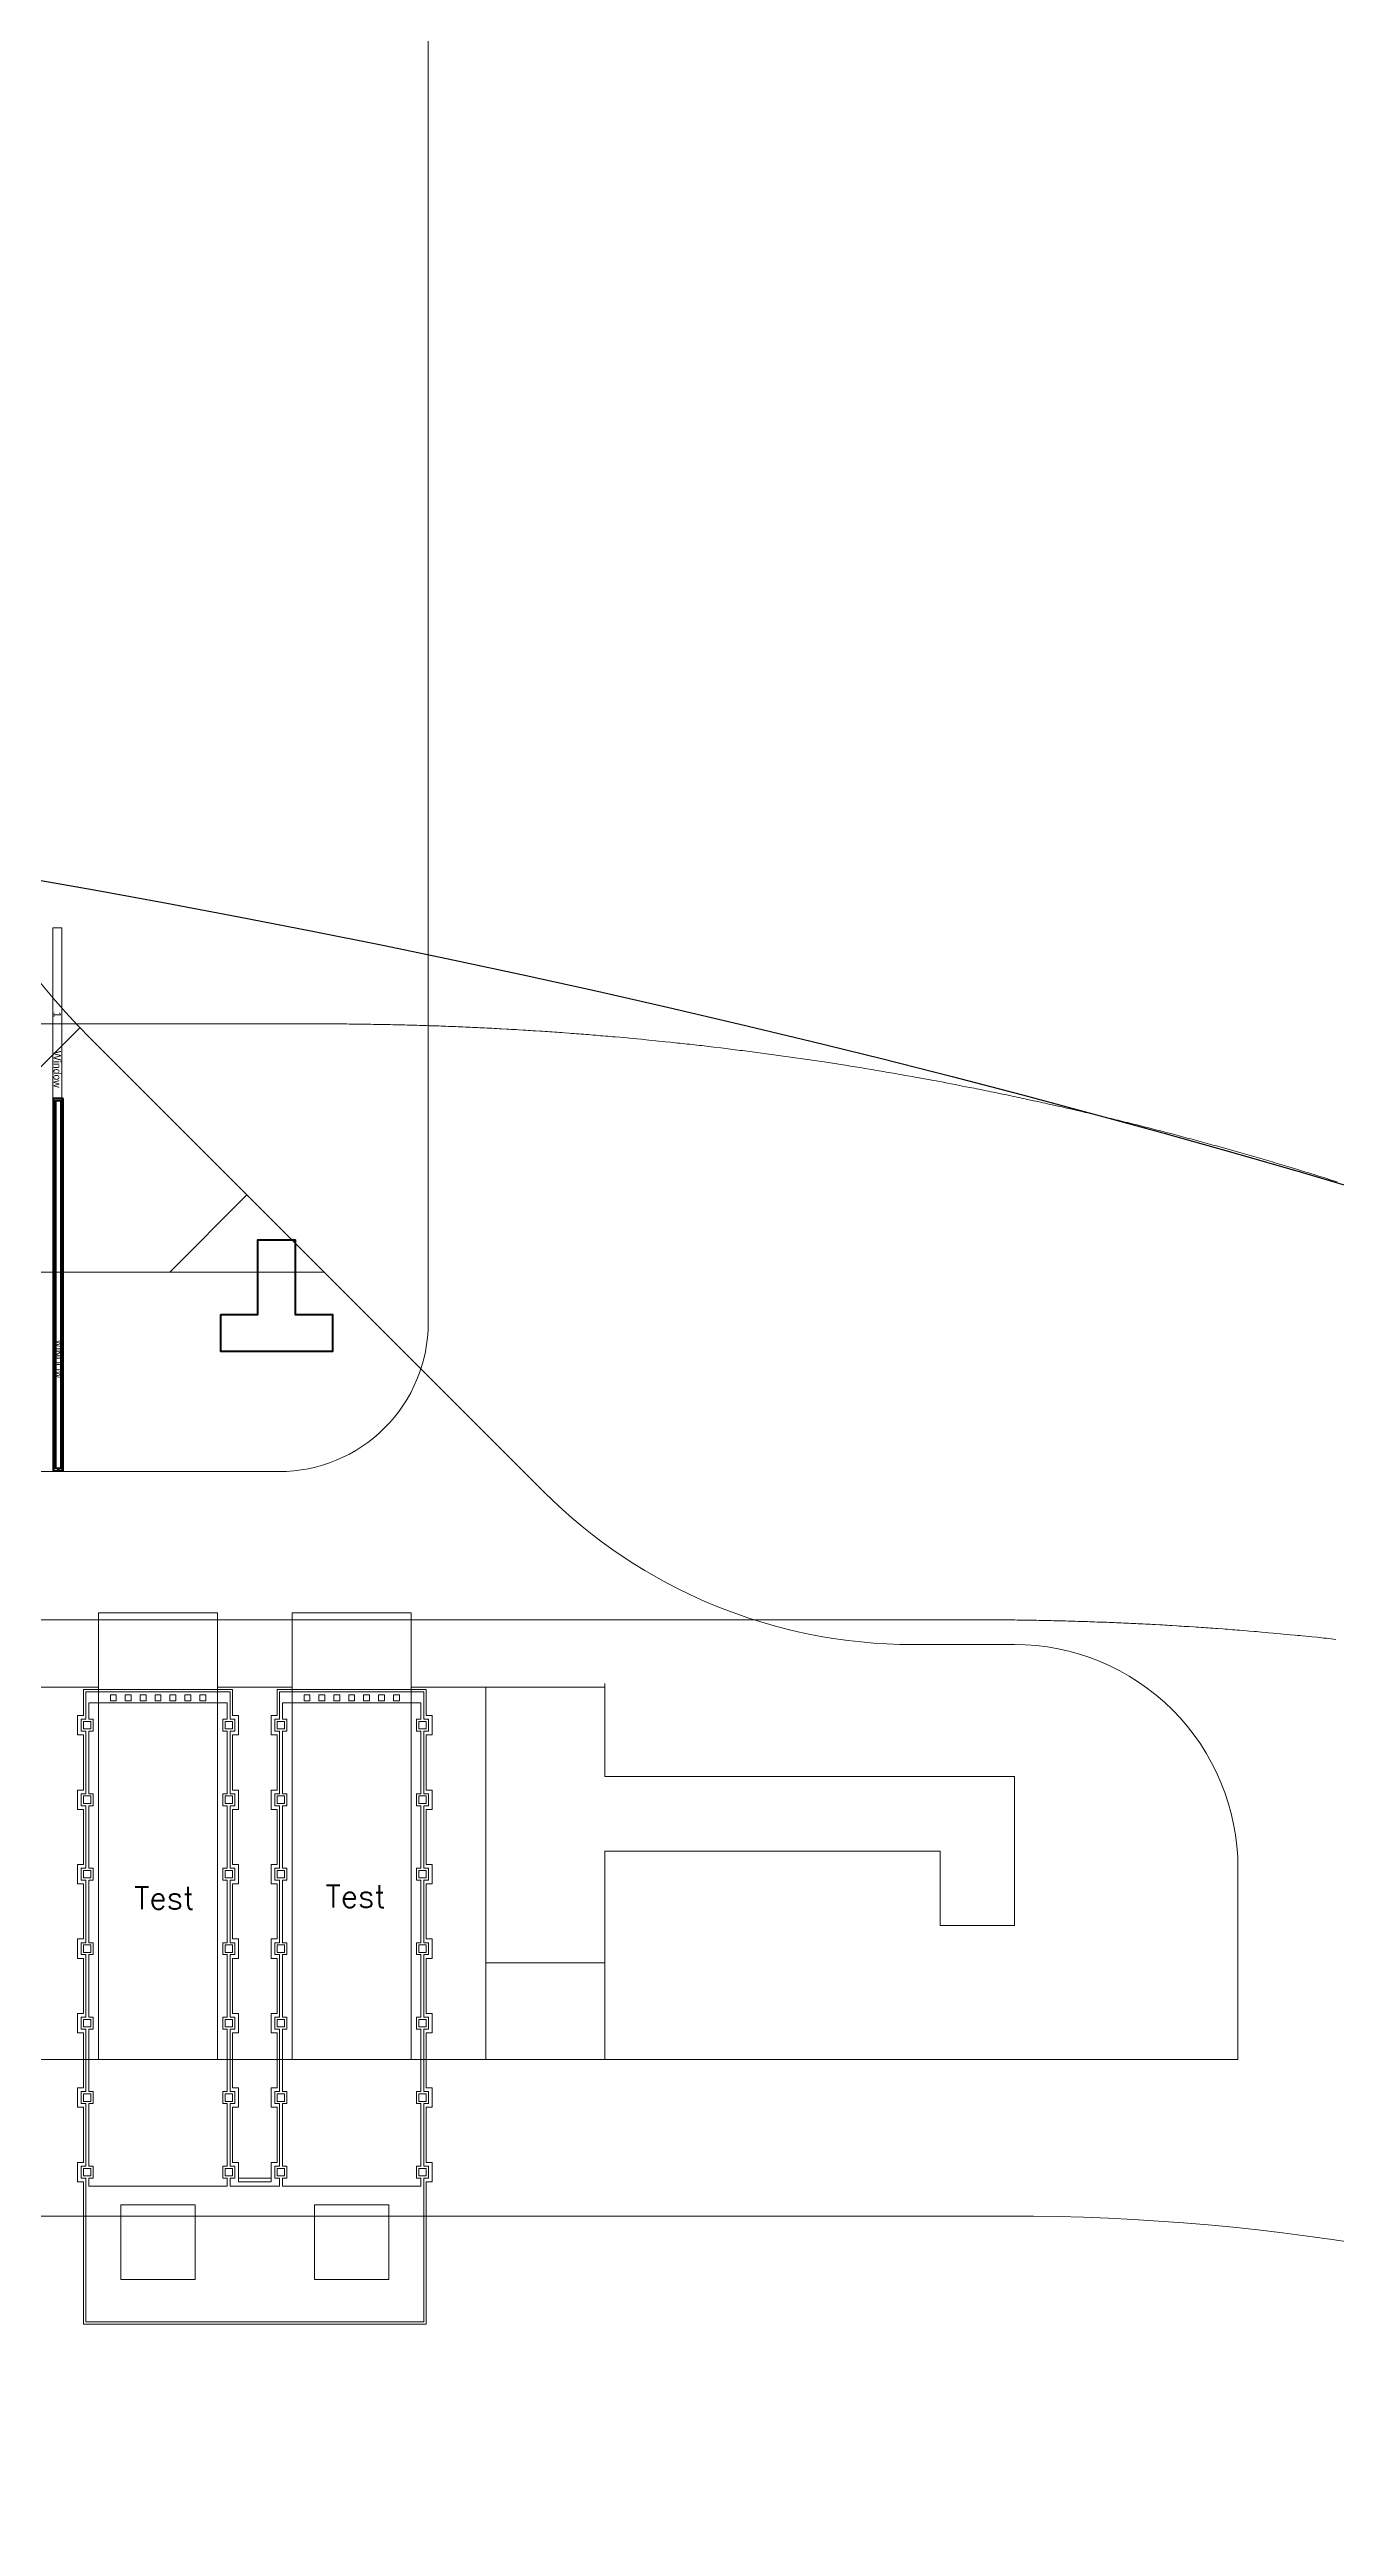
# Model space of a CAD drawing. Header units: millimetres. Extents: x 1403 to 2381, y 158 to 387.
# Drawn here: x 2194.763 to 2196.489, y 294.725 to 298.051 of the extents above; entities that cross this region are included whole.
import ezdxf
from ezdxf.enums import TextEntityAlignment as Align

# ---------------------------------------------------------------- set-up
doc = ezdxf.new("R2010")
doc.units = ezdxf.units.MM
doc.layers.get('0').update_dxf_attribs({"lineweight": 5})
for name, color, linetype in [('1.Metal', 10, 'Continuous'), ('3.Bottom insulation', 2, 'Continuous'), ('5.Top insulation', 32, 'Continuous'), ('COVER LENS', 6, 'Continuous')]:
    doc.layers.add(name, color=color, linetype=linetype)
for name, color, linetype, lineweight in [('2.Pattern ITO', 211, 'Continuous', 0), ('4.Bridge ITO', 6, 'Continuous', 25), ('COF', 2, 'Continuous', 5), ('DIM', 3, 'Continuous', 5), ('Encap', 210, 'Continuous', 5), ('FPC', 50, 'Continuous', 5), ('ITO', 2, 'Continuous', 5), ('Label.drawing', 7, 'Continuous', 100), ('Layout.drawing', 1, 'Continuous', 5), ('POL', 202, 'Continuous', 5), ('SD1.drawing', 30, 'Continuous', 100)]:
    doc.layers.add(name, color=color, linetype=linetype, lineweight=lineweight)
doc.styles.add('MBC_Arial_Font', font='arial.ttf')
doc.styles.add('RD', font='ROMAND.shx', dxfattribs={"width": 0.8})
doc.styles.get("Standard").update_dxf_attribs({"font": 'txt', "bigfont": 'gbcbig.shx'})
doc.dimstyles.new('DIM', dxfattribs={"dimtxt": 1.5, "dimasz": 0.8, "dimexe": 0, "dimexo": 0.5, "dimgap": 0.11, "dimtad": 0, "dimzin": 1, "dimdsep": 46, "dimtxsty": 'RD', "dimcen": 0, "dimclrd": 256, "dimclre": 256, "dimclrt": 256, "dimadec": 0, "dimazin": 0, "dimtm": 1e-09, "dimtfac": 1, "dimtofl": 0, "dimtmove": 0, "dimatfit": 3, "dimfxl": 1, "dimlwe": -1, "dimarcsym": 0})

# ---------------------------------------------------------------- blocks, each defined once
blk = doc.blocks.new('cof_mark')
at = {"layer": 'SD1.drawing', "color": 30, "linetype": 'Continuous', "lineweight": 100}
blk.add_lwpolyline([(0, 0.1), (0.05, 0.1), (0.05, 0), (0.1, 0), (0.1, 0.1), (0.15, 0.1), (0.15, 0.15), (0, 0.15)], close=True, dxfattribs=at)
blk = doc.blocks.new('cof_window')
at = {"layer": 'SD1.drawing', "color": 30, "linetype": 'Continuous', "lineweight": 100}
blk.add_lwpolyline([(0, 0), (0.013, 0), (0.013, 0.5), (0.006275, 0.5), (0.006275, 0.497), (0.01, 0.497), (0.01, 0.003), (0.003, 0.003), (0.003, 0.497), (0.006275, 0.497), (0.006275, 0.5), (0, 0.5)], close=True, dxfattribs=at)
blk = doc.blocks.new('cof')
at = {"color": 1, "linetype": 'Continuous', "lineweight": 100}
blk.add_blockref('cof_window', (0, 0), dxfattribs=at)
at = {"color": 1, "linetype": 'Continuous', "lineweight": 100, "xscale": -1}
blk.add_blockref('cof_mark', (-0.2115, 0.19), dxfattribs=at)
at = {"layer": 'Label.drawing', "color": 7, "linetype": 'Continuous', "lineweight": 100}
blk.add_text('WINDOW', height=0.01, rotation=90, dxfattribs=at).set_placement((0.0065, 0.35), align=Align.MIDDLE_CENTER)
blk = doc.blocks.new('main_pad')
at = {"color": 1, "linetype": 'Continuous', "lineweight": 100}
blk.add_blockref('cof', (-2.755, -15.2733), dxfattribs=at)
blk = doc.blocks.new('R104A3M-001-POL-V01-A')
at = {"layer": '1.Metal', "lineweight": 5}
for points in [[(677.5891, 329.6533), (677.5891, 329.6643), (677.5831, 329.6643), (677.5831, 329.6803), (677.5891, 329.6803), (677.5891, 329.7643), (677.5831, 329.7643), (677.5831, 329.7803), (677.5891, 329.7803), (677.5891, 329.8643), (677.5831, 329.8643), (677.5831, 329.8803), (677.5891, 329.8803), (677.5891, 329.9643), (677.5831, 329.9643), (677.5831, 329.9803), (677.5891, 329.9803), (677.5891, 330.0643), (677.5831, 330.0643), (677.5831, 330.0803), (677.5891, 330.0803), (677.5891, 330.1643), (677.5831, 330.1643), (677.5831, 330.1803), (677.5891, 330.1803), (677.5891, 330.2643), (677.5831, 330.2643), (677.5831, 330.2803), (677.5891, 330.2803), (677.5891, 330.3173), (677.7831, 330.3173), (677.7831, 330.2803), (677.7891, 330.2803), (677.7891, 330.2643), (677.7831, 330.2643), (677.7831, 330.1803), (677.7891, 330.1803), (677.7891, 330.1643), (677.7831, 330.1643), (677.7831, 330.0803), (677.7891, 330.0803), (677.7891, 330.0643), (677.7831, 330.0643), (677.7831, 329.9803), (677.7891, 329.9803), (677.7891, 329.9643), (677.7831, 329.9643), (677.7831, 329.8803), (677.7891, 329.8803), (677.7891, 329.8643), (677.7831, 329.8643), (677.7831, 329.7803), (677.7891, 329.7803), (677.7891, 329.7643), (677.7831, 329.7643), (677.7831, 329.6803), (677.7891, 329.6803), (677.7891, 329.6643), (677.7831, 329.6643), (677.7831, 329.4713), (677.3291, 329.4713), (677.3291, 329.6643), (677.3231, 329.6643), (677.3231, 329.6803), (677.3291, 329.6803), (677.3291, 329.7643), (677.3231, 329.7643), (677.3231, 329.7803), (677.3291, 329.7803), (677.3291, 329.8643), (677.3231, 329.8643), (677.3231, 329.8803), (677.3291, 329.8803), (677.3291, 329.9643), (677.3231, 329.9643), (677.3231, 329.9803), (677.3291, 329.9803), (677.3291, 330.0643), (677.3231, 330.0643), (677.3231, 330.0803), (677.3291, 330.0803), (677.3291, 330.1643), (677.3231, 330.1643), (677.3231, 330.1803), (677.3291, 330.1803), (677.3291, 330.2643), (677.3231, 330.2643), (677.3231, 330.2803), (677.3291, 330.2803), (677.3291, 330.3173), (677.5231, 330.3173), (677.5231, 330.2803), (677.5291, 330.2803), (677.5291, 330.2643), (677.5231, 330.2643), (677.5231, 330.1803), (677.5291, 330.1803), (677.5291, 330.1643), (677.5231, 330.1643), (677.5231, 330.0803), (677.5291, 330.0803), (677.5291, 330.0643), (677.5231, 330.0643), (677.5231, 329.9803), (677.5291, 329.9803), (677.5291, 329.9643), (677.5231, 329.9643), (677.5231, 329.8803), (677.5291, 329.8803), (677.5291, 329.8643), (677.5231, 329.8643), (677.5231, 329.7803), (677.5291, 329.7803), (677.5291, 329.7643), (677.5231, 329.7643), (677.5231, 329.6803), (677.5291, 329.6803), (677.5291, 329.6643), (677.5231, 329.6643), (677.5231, 329.6533)], [(677.5191, 329.6533), (677.5191, 329.6643), (677.5131, 329.6643), (677.5131, 329.6803), (677.5191, 329.6803), (677.5191, 329.7643), (677.5131, 329.7643), (677.5131, 329.7803), (677.5191, 329.7803), (677.5191, 329.8643), (677.5131, 329.8643), (677.5131, 329.8803), (677.5191, 329.8803), (677.5191, 329.9643), (677.5131, 329.9643), (677.5131, 329.9803), (677.5191, 329.9803), (677.5191, 330.0643), (677.5131, 330.0643), (677.5131, 330.0803), (677.5191, 330.0803), (677.5191, 330.1643), (677.5131, 330.1643), (677.5131, 330.1803), (677.5191, 330.1803), (677.5191, 330.2643), (677.5131, 330.2643), (677.5131, 330.2803), (677.5191, 330.2803), (677.5191, 330.3023), (677.3331, 330.3023), (677.3331, 330.2803), (677.3391, 330.2803), (677.3391, 330.2643), (677.3331, 330.2643), (677.3331, 330.1803), (677.3391, 330.1803), (677.3391, 330.1643), (677.3331, 330.1643), (677.3331, 330.0803), (677.3391, 330.0803), (677.3391, 330.0643), (677.3331, 330.0643), (677.3331, 329.9803), (677.3391, 329.9803), (677.3391, 329.9643), (677.3331, 329.9643), (677.3331, 329.8803), (677.3391, 329.8803), (677.3391, 329.8643), (677.3331, 329.8643), (677.3331, 329.7803), (677.3391, 329.7803), (677.3391, 329.7643), (677.3331, 329.7643), (677.3331, 329.6803), (677.3391, 329.6803), (677.3391, 329.6643), (677.3331, 329.6643), (677.3331, 329.6533)], [(677.7791, 329.6533), (677.7791, 329.6643), (677.7731, 329.6643), (677.7731, 329.6803), (677.7791, 329.6803), (677.7791, 329.7643), (677.7731, 329.7643), (677.7731, 329.7803), (677.7791, 329.7803), (677.7791, 329.8643), (677.7731, 329.8643), (677.7731, 329.8803), (677.7791, 329.8803), (677.7791, 329.9643), (677.7731, 329.9643), (677.7731, 329.9803), (677.7791, 329.9803), (677.7791, 330.0643), (677.7731, 330.0643), (677.7731, 330.0803), (677.7791, 330.0803), (677.7791, 330.1643), (677.7731, 330.1643), (677.7731, 330.1803), (677.7791, 330.1803), (677.7791, 330.2643), (677.7731, 330.2643), (677.7731, 330.2803), (677.7791, 330.2803), (677.7791, 330.3023), (677.5931, 330.3023), (677.5931, 330.2803), (677.5991, 330.2803), (677.5991, 330.2643), (677.5931, 330.2643), (677.5931, 330.1803), (677.5991, 330.1803), (677.5991, 330.1643), (677.5931, 330.1643), (677.5931, 330.0803), (677.5991, 330.0803), (677.5991, 330.0643), (677.5931, 330.0643), (677.5931, 329.9803), (677.5991, 329.9803), (677.5991, 329.9643), (677.5931, 329.9643), (677.5931, 329.8803), (677.5991, 329.8803), (677.5991, 329.8643), (677.5931, 329.8643), (677.5931, 329.7803), (677.5991, 329.7803), (677.5991, 329.7643), (677.5931, 329.7643), (677.5931, 329.6803), (677.5991, 329.6803), (677.5991, 329.6643), (677.5931, 329.6643), (677.5931, 329.6533)]]:
    blk.add_lwpolyline(points, close=True, dxfattribs=at)
at = {"layer": '2.Pattern ITO', "lineweight": 5}
blk.add_lwpolyline([(677.7861, 329.4683), (677.7861, 329.6593), (677.7941, 329.6593), (677.7941, 329.6853), (677.7861, 329.6853), (677.7861, 329.7593), (677.7941, 329.7593), (677.7941, 329.7853), (677.7861, 329.7853), (677.7861, 329.8593), (677.7941, 329.8593), (677.7941, 329.8853), (677.7861, 329.8853), (677.7861, 329.9593), (677.7941, 329.9593), (677.7941, 329.9853), (677.7861, 329.9853), (677.7861, 330.0593), (677.7941, 330.0593), (677.7941, 330.0853), (677.7861, 330.0853), (677.7861, 330.1593), (677.7941, 330.1593), (677.7941, 330.1853), (677.7861, 330.1853), (677.7861, 330.2593), (677.7941, 330.2593), (677.7941, 330.2853), (677.7861, 330.2853), (677.7861, 330.3203), (677.5861, 330.3203), (677.5861, 330.2853), (677.5781, 330.2853), (677.5781, 330.2593), (677.5861, 330.2593), (677.5861, 330.1853), (677.5781, 330.1853), (677.5781, 330.1593), (677.5861, 330.1593), (677.5861, 330.0853), (677.5781, 330.0853), (677.5781, 330.0593), (677.5861, 330.0593), (677.5861, 329.9853), (677.5781, 329.9853), (677.5781, 329.9593), (677.5861, 329.9593), (677.5861, 329.8853), (677.5781, 329.8853), (677.5781, 329.8593), (677.5861, 329.8593), (677.5861, 329.7853), (677.5781, 329.7853), (677.5781, 329.7593), (677.5861, 329.7593), (677.5861, 329.6853), (677.5781, 329.6853), (677.5781, 329.6643), (677.5341, 329.6643), (677.5341, 329.6853), (677.5261, 329.6853), (677.5261, 329.7593), (677.5341, 329.7593), (677.5341, 329.7853), (677.5261, 329.7853), (677.5261, 329.8593), (677.5341, 329.8593), (677.5341, 329.8853), (677.5261, 329.8853), (677.5261, 329.9593), (677.5341, 329.9593), (677.5341, 329.9853), (677.5261, 329.9853), (677.5261, 330.0593), (677.5341, 330.0593), (677.5341, 330.0853), (677.5261, 330.0853), (677.5261, 330.1593), (677.5341, 330.1593), (677.5341, 330.1853), (677.5261, 330.1853), (677.5261, 330.2593), (677.5341, 330.2593), (677.5341, 330.2853), (677.5261, 330.2853), (677.5261, 330.3203), (677.3261, 330.3203), (677.3261, 330.2853), (677.3181, 330.2853), (677.3181, 330.2593), (677.3261, 330.2593), (677.3261, 330.1853), (677.3181, 330.1853), (677.3181, 330.1593), (677.3261, 330.1593), (677.3261, 330.0853), (677.3181, 330.0853), (677.3181, 330.0593), (677.3261, 330.0593), (677.3261, 329.9853), (677.3181, 329.9853), (677.3181, 329.9593), (677.3261, 329.9593), (677.3261, 329.8853), (677.3181, 329.8853), (677.3181, 329.8593), (677.3261, 329.8593), (677.3261, 329.7853), (677.3181, 329.7853), (677.3181, 329.7593), (677.3261, 329.7593), (677.3261, 329.6853), (677.3181, 329.6853), (677.3181, 329.6593), (677.3261, 329.6593), (677.3261, 329.4683)], close=True, dxfattribs=at)
at = {"layer": '3.Bottom insulation', "lineweight": 5}
for points in [[(677.3621, 330.3053), (677.3621, 330.3133), (677.3701, 330.3133), (677.3701, 330.3053)], [(677.3821, 330.3053), (677.3821, 330.3133), (677.3901, 330.3133), (677.3901, 330.3053)], [(677.4021, 330.3053), (677.4021, 330.3133), (677.4101, 330.3133), (677.4101, 330.3053)], [(677.4221, 330.3053), (677.4221, 330.3133), (677.4301, 330.3133), (677.4301, 330.3053)], [(677.4421, 330.3053), (677.4421, 330.3133), (677.4501, 330.3133), (677.4501, 330.3053)], [(677.4621, 330.3053), (677.4621, 330.3133), (677.4701, 330.3133), (677.4701, 330.3053)], [(677.4821, 330.3053), (677.4821, 330.3133), (677.4901, 330.3133), (677.4901, 330.3053)], [(677.6221, 330.3053), (677.6221, 330.3133), (677.6301, 330.3133), (677.6301, 330.3053)], [(677.6421, 330.3053), (677.6421, 330.3133), (677.6501, 330.3133), (677.6501, 330.3053)], [(677.6621, 330.3053), (677.6621, 330.3133), (677.6701, 330.3133), (677.6701, 330.3053)], [(677.6821, 330.3053), (677.6821, 330.3133), (677.6901, 330.3133), (677.6901, 330.3053)], [(677.7021, 330.3053), (677.7021, 330.3133), (677.7101, 330.3133), (677.7101, 330.3053)], [(677.7221, 330.3053), (677.7221, 330.3133), (677.7301, 330.3133), (677.7301, 330.3053)], [(677.7421, 330.3053), (677.7421, 330.3133), (677.7501, 330.3133), (677.7501, 330.3053)], [(677.3361, 330.2673), (677.3361, 330.2773), (677.3261, 330.2773), (677.3261, 330.2673)], [(677.5261, 330.2673), (677.5261, 330.2773), (677.5161, 330.2773), (677.5161, 330.2673)], [(677.5961, 330.2673), (677.5961, 330.2773), (677.5861, 330.2773), (677.5861, 330.2673)], [(677.7861, 330.2673), (677.7861, 330.2773), (677.7761, 330.2773), (677.7761, 330.2673)], [(677.3361, 330.1673), (677.3361, 330.1773), (677.3261, 330.1773), (677.3261, 330.1673)], [(677.5261, 330.1673), (677.5261, 330.1773), (677.5161, 330.1773), (677.5161, 330.1673)], [(677.5961, 330.1673), (677.5961, 330.1773), (677.5861, 330.1773), (677.5861, 330.1673)], [(677.7861, 330.1673), (677.7861, 330.1773), (677.7761, 330.1773), (677.7761, 330.1673)], [(677.3361, 330.0673), (677.3361, 330.0773), (677.3261, 330.0773), (677.3261, 330.0673)], [(677.5261, 330.0673), (677.5261, 330.0773), (677.5161, 330.0773), (677.5161, 330.0673)], [(677.5961, 330.0673), (677.5961, 330.0773), (677.5861, 330.0773), (677.5861, 330.0673)], [(677.7861, 330.0673), (677.7861, 330.0773), (677.7761, 330.0773), (677.7761, 330.0673)], [(677.3361, 329.9673), (677.3361, 329.9773), (677.3261, 329.9773), (677.3261, 329.9673)], [(677.5261, 329.9673), (677.5261, 329.9773), (677.5161, 329.9773), (677.5161, 329.9673)], [(677.5961, 329.9673), (677.5961, 329.9773), (677.5861, 329.9773), (677.5861, 329.9673)], [(677.7861, 329.9673), (677.7861, 329.9773), (677.7761, 329.9773), (677.7761, 329.9673)], [(677.3361, 329.8673), (677.3361, 329.8773), (677.3261, 329.8773), (677.3261, 329.8673)], [(677.5261, 329.8673), (677.5261, 329.8773), (677.5161, 329.8773), (677.5161, 329.8673)], [(677.5961, 329.8673), (677.5961, 329.8773), (677.5861, 329.8773), (677.5861, 329.8673)], [(677.7861, 329.8673), (677.7861, 329.8773), (677.7761, 329.8773), (677.7761, 329.8673)], [(677.3361, 329.7673), (677.3361, 329.7773), (677.3261, 329.7773), (677.3261, 329.7673)], [(677.5261, 329.7673), (677.5261, 329.7773), (677.5161, 329.7773), (677.5161, 329.7673)], [(677.5961, 329.7673), (677.5961, 329.7773), (677.5861, 329.7773), (677.5861, 329.7673)], [(677.7861, 329.7673), (677.7861, 329.7773), (677.7761, 329.7773), (677.7761, 329.7673)], [(677.3361, 329.6673), (677.3361, 329.6773), (677.3261, 329.6773), (677.3261, 329.6673)], [(677.5261, 329.6673), (677.5261, 329.6773), (677.5161, 329.6773), (677.5161, 329.6673)], [(677.5961, 329.6673), (677.5961, 329.6773), (677.5861, 329.6773), (677.5861, 329.6673)], [(677.7861, 329.6673), (677.7861, 329.6773), (677.7761, 329.6773), (677.7761, 329.6673)], [(677.3761, 329.6283), (677.4761, 329.6283), (677.4761, 329.5283), (677.3761, 329.5283)], [(677.6361, 329.6283), (677.7361, 329.6283), (677.7361, 329.5283), (677.6361, 329.5283)]]:
    blk.add_lwpolyline(points, close=True, dxfattribs=at)
at = {"layer": '4.Bridge ITO', "lineweight": 5}
for points in [[(677.8661, 330.3233), (678.0261, 330.3233), (678.0261, 330.2033), (678.5761, 330.2033), (678.5761, 330.0033), (678.4761, 330.0033), (678.4761, 330.1033), (678.0261, 330.1033), (678.0261, 329.9533), (677.8661, 329.9533)], [(677.7861, 329.4683), (677.7861, 329.6593), (677.7941, 329.6593), (677.7941, 329.6853), (677.7861, 329.6853), (677.7861, 329.7593), (677.7941, 329.7593), (677.7941, 329.7853), (677.7861, 329.7853), (677.7861, 329.8593), (677.7941, 329.8593), (677.7941, 329.8853), (677.7861, 329.8853), (677.7861, 329.9593), (677.7941, 329.9593), (677.7941, 329.9853), (677.7861, 329.9853), (677.7861, 330.0593), (677.7941, 330.0593), (677.7941, 330.0853), (677.7861, 330.0853), (677.7861, 330.1593), (677.7941, 330.1593), (677.7941, 330.1853), (677.7861, 330.1853), (677.7861, 330.2593), (677.7941, 330.2593), (677.7941, 330.2853), (677.7861, 330.2853), (677.7861, 330.3203), (677.5861, 330.3203), (677.5861, 330.2853), (677.5781, 330.2853), (677.5781, 330.2593), (677.5861, 330.2593), (677.5861, 330.1853), (677.5781, 330.1853), (677.5781, 330.1593), (677.5861, 330.1593), (677.5861, 330.0853), (677.5781, 330.0853), (677.5781, 330.0593), (677.5861, 330.0593), (677.5861, 329.9853), (677.5781, 329.9853), (677.5781, 329.9593), (677.5861, 329.9593), (677.5861, 329.8853), (677.5781, 329.8853), (677.5781, 329.8593), (677.5861, 329.8593), (677.5861, 329.7853), (677.5781, 329.7853), (677.5781, 329.7593), (677.5861, 329.7593), (677.5861, 329.6853), (677.5781, 329.6853), (677.5781, 329.6593), (677.5341, 329.6593), (677.5341, 329.6853), (677.5261, 329.6853), (677.5261, 329.7593), (677.5341, 329.7593), (677.5341, 329.7853), (677.5261, 329.7853), (677.5261, 329.8593), (677.5341, 329.8593), (677.5341, 329.8853), (677.5261, 329.8853), (677.5261, 329.9593), (677.5341, 329.9593), (677.5341, 329.9853), (677.5261, 329.9853), (677.5261, 330.0593), (677.5341, 330.0593), (677.5341, 330.0853), (677.5261, 330.0853), (677.5261, 330.1593), (677.5341, 330.1593), (677.5341, 330.1853), (677.5261, 330.1853), (677.5261, 330.2593), (677.5341, 330.2593), (677.5341, 330.2853), (677.5261, 330.2853), (677.5261, 330.3203), (677.3261, 330.3203), (677.3261, 330.2853), (677.3181, 330.2853), (677.3181, 330.2593), (677.3261, 330.2593), (677.3261, 330.1853), (677.3181, 330.1853), (677.3181, 330.1593), (677.3261, 330.1593), (677.3261, 330.0853), (677.3181, 330.0853), (677.3181, 330.0593), (677.3261, 330.0593), (677.3261, 329.9853), (677.3181, 329.9853), (677.3181, 329.9593), (677.3261, 329.9593), (677.3261, 329.8853), (677.3181, 329.8853), (677.3181, 329.8593), (677.3261, 329.8593), (677.3261, 329.7853), (677.3181, 329.7853), (677.3181, 329.7593), (677.3261, 329.7593), (677.3261, 329.6853), (677.3181, 329.6853), (677.3181, 329.6593), (677.3261, 329.6593), (677.3261, 329.4683)]]:
    blk.add_lwpolyline(points, close=True, dxfattribs=at)
at = {"layer": '5.Top insulation', "lineweight": 5}
for points in [[(678.0261, 330.3283), (678.0261, 330.3233), (678.0261, 330.2033), (678.5761, 330.2033), (678.5761, 330.0033), (678.4761, 330.0033), (678.4761, 330.1033), (678.0261, 330.1033), (678.0261, 329.8233), (677.8661, 329.8233), (677.8661, 330.3233), (677.7661, 330.3233), (677.7661, 329.8233), (677.6061, 329.8233), (677.6061, 330.3233), (677.5061, 330.3233), (677.5061, 329.8233), (677.3461, 329.8233), (677.3461, 330.3233), (677.2461, 330.3233)], [(677.2461, 330.3233), (677.3461, 330.3233)], [(677.5061, 330.3233), (677.6061, 330.3233)], [(677.7661, 330.3233), (677.8661, 330.3233)]]:
    blk.add_lwpolyline(points, dxfattribs=at)
at = {"layer": 'Encap', "linetype": 'Continuous', "lineweight": 5}
blk.add_lwpolyline([(679.0076, 330.3876), (679.0044, 330.388), (679.0011, 330.3883), (678.9979, 330.3887), (678.9947, 330.389), (678.9914, 330.3894), (678.985, 330.39), (678.9817, 330.3904), (678.9753, 330.391), (678.972, 330.3914), (678.9624, 330.3923), (678.9591, 330.3926), (678.9559, 330.393), (678.9526, 330.3933), (678.9462, 330.3939), (678.9429, 330.3942), (678.9365, 330.3948), (678.9332, 330.3951), (678.9268, 330.3957), (678.9235, 330.396), (678.9171, 330.3966), (678.9138, 330.3968), (678.9074, 330.3974), (678.9041, 330.3977), (678.9009, 330.398), (678.8976, 330.3982), (678.8912, 330.3988), (678.8879, 330.399), (678.8815, 330.3996), (678.8782, 330.3998), (678.875, 330.4001), (678.8717, 330.4003), (678.8685, 330.4006), (678.8653, 330.4008), (678.862, 330.4011), (678.8588, 330.4013), (678.8555, 330.4016), (678.8491, 330.402), (678.8458, 330.4023), (678.8426, 330.4025), (678.8393, 330.4027), (678.8361, 330.403), (678.8329, 330.4032), (678.8296, 330.4034), (678.8264, 330.4036), (678.8231, 330.4039), (678.8199, 330.4041), (678.8166, 330.4043), (678.8102, 330.4047), (678.8069, 330.4049), (678.8037, 330.4051), (678.8004, 330.4053), (678.7972, 330.4055), (678.7939, 330.4057), (678.7875, 330.4061), (678.7842, 330.4063), (678.781, 330.4065), (678.7777, 330.4067), (678.7745, 330.4069), (678.7712, 330.407), (678.7648, 330.4074), (678.7615, 330.4076), (678.7583, 330.4078), (678.755, 330.4079), (678.7518, 330.4081), (678.7485, 330.4083), (678.7453, 330.4084), (678.742, 330.4086), (678.7388, 330.4087), (678.7356, 330.4089), (678.7323, 330.409), (678.7291, 330.4092), (678.7258, 330.4093), (678.7226, 330.4095), (678.7193, 330.4096), (678.7161, 330.4098), (678.7128, 330.4099), (678.7096, 330.4101), (678.7063, 330.4102), (678.7031, 330.4103), (678.6998, 330.4105), (678.6934, 330.4107), (678.6901, 330.4108), (678.6869, 330.4109), (678.6836, 330.4111), (678.6804, 330.4112), (678.6771, 330.4113), (678.6739, 330.4114), (678.6706, 330.4115), (678.6674, 330.4116), (678.6641, 330.4117), (678.6609, 330.4118), (678.6576, 330.4119), (678.6544, 330.412), (678.6511, 330.4121), (678.6479, 330.4122), (678.6446, 330.4123), (678.6414, 330.4124), (678.6381, 330.4125), (678.6349, 330.4126), (678.6317, 330.4126), (678.6284, 330.4127), (678.6252, 330.4128), (678.6219, 330.4129), (678.6187, 330.4129), (678.6154, 330.413), (678.6122, 330.4131), (678.6089, 330.4131), (678.6057, 330.4132), (678.6024, 330.4133), (678.5992, 330.4133), (678.5959, 330.4134), (678.5927, 330.4134), (678.5894, 330.4135), (678.5862, 330.4135), (678.5829, 330.4136), (678.5797, 330.4136), (678.5764, 330.4137), (678.5699, 330.4137), (678.5667, 330.4138), (678.5602, 330.4138), (678.5569, 330.4139), (678.5439, 330.4139), (678.5407, 330.414), (670.547, 330.414)], dxfattribs=at)
at = {"layer": 'ITO', "linetype": 'Continuous', "lineweight": 5}
blk.add_lwpolyline([(671.4243, 331.214), (677.6633, 331.214), (677.6665, 331.2139), (677.6795, 331.2139), (677.6828, 331.2138), (677.6893, 331.2138), (677.6925, 331.2137), (677.699, 331.2137), (677.7023, 331.2136), (677.7055, 331.2136), (677.7088, 331.2135), (677.712, 331.2135), (677.7153, 331.2134), (677.7185, 331.2134), (677.7218, 331.2133), (677.725, 331.2133), (677.7283, 331.2132), (677.7315, 331.2131), (677.7348, 331.2131), (677.738, 331.213), (677.7413, 331.2129), (677.7445, 331.2129), (677.7478, 331.2128), (677.751, 331.2127), (677.7543, 331.2126), (677.7575, 331.2126), (677.7607, 331.2125), (677.764, 331.2124), (677.7672, 331.2123), (677.7705, 331.2122), (677.7737, 331.2121), (677.777, 331.212), (677.7802, 331.2119), (677.7835, 331.2118), (677.7867, 331.2117), (677.79, 331.2116), (677.7932, 331.2115), (677.7965, 331.2114), (677.7997, 331.2113), (677.803, 331.2112), (677.8062, 331.2111), (677.8095, 331.2109), (677.8127, 331.2108), (677.816, 331.2107), (677.8224, 331.2105), (677.8257, 331.2103), (677.8289, 331.2102), (677.8322, 331.2101), (677.8354, 331.2099), (677.8387, 331.2098), (677.8419, 331.2096), (677.8452, 331.2095), (677.8484, 331.2093), (677.8517, 331.2092), (677.8549, 331.209), (677.8582, 331.2089), (677.8614, 331.2087), (677.8646, 331.2086), (677.8679, 331.2084), (677.8711, 331.2083), (677.8744, 331.2081), (677.8776, 331.2079), (677.8809, 331.2078), (677.8841, 331.2076), (677.8874, 331.2074), (677.8938, 331.207), (677.8971, 331.2069), (677.9003, 331.2067), (677.9036, 331.2065), (677.9068, 331.2063), (677.9101, 331.2061), (677.9165, 331.2057), (677.9198, 331.2055), (677.923, 331.2053), (677.9263, 331.2051), (677.9295, 331.2049), (677.9328, 331.2047), (677.9392, 331.2043), (677.9425, 331.2041), (677.9457, 331.2039), (677.949, 331.2036), (677.9522, 331.2034), (677.9555, 331.2032), (677.9587, 331.203), (677.9619, 331.2027), (677.9652, 331.2025), (677.9684, 331.2023), (677.9717, 331.202), (677.9781, 331.2016), (677.9814, 331.2013), (677.9846, 331.2011), (677.9879, 331.2008), (677.9911, 331.2006), (677.9943, 331.2003), (677.9976, 331.2001), (678.0008, 331.1998), (678.0041, 331.1996), (678.0105, 331.199), (678.0138, 331.1988), (678.0202, 331.1982), (678.0235, 331.198), (678.0267, 331.1977), (678.03, 331.1974), (678.0364, 331.1968), (678.0397, 331.1966), (678.0461, 331.196), (678.0494, 331.1957), (678.0558, 331.1951), (678.0591, 331.1948), (678.0655, 331.1942), (678.0688, 331.1939), (678.0752, 331.1933), (678.0785, 331.193), (678.0817, 331.1926), (678.085, 331.1923), (678.0946, 331.1914), (678.0979, 331.191), (678.1043, 331.1904), (678.1076, 331.19), (678.114, 331.1894), (678.1173, 331.189), (678.1205, 331.1887), (678.1237, 331.1883), (678.127, 331.188), (678.1302, 331.1876), (678.1334, 331.1873), (678.1367, 331.1869), (678.1399, 331.1866), (678.1431, 331.1862), (678.1463, 331.1859), (678.1496, 331.1855), (678.1528, 331.1851), (678.156, 331.1848), (678.1593, 331.1844), (678.1657, 331.1836), (678.1689, 331.1833), (678.1722, 331.1829), (678.1818, 331.1817), (678.1851, 331.1813), (678.1947, 331.1801), (678.198, 331.1797), (678.2076, 331.1785), (678.2109, 331.1781), (678.2237, 331.1765), (678.227, 331.1761), (678.2302, 331.1756), (678.2366, 331.1748), (678.2399, 331.1743), (678.2463, 331.1735), (678.2495, 331.173), (678.2527, 331.1726), (678.256, 331.1722), (678.2592, 331.1717), (678.2624, 331.1713), (678.2656, 331.1708), (678.2688, 331.1704), (678.272, 331.1699), (678.2753, 331.1695), (678.2785, 331.169), (678.2817, 331.1686), (678.2881, 331.1676), (678.2913, 331.1672), (678.2946, 331.1667), (678.2978, 331.1662), (678.301, 331.1658), (678.3138, 331.1638), (678.317, 331.1634), (678.3203, 331.1629), (678.3459, 331.1589), (678.3492, 331.1584), (678.3556, 331.1574), (678.3588, 331.1568), (678.3716, 331.1548), (678.3748, 331.1542), (678.3812, 331.1532), (678.3844, 331.1526), (678.3908, 331.1516), (678.394, 331.151), (678.3972, 331.1505), (678.4004, 331.1499), (678.4037, 331.1494), (678.4069, 331.1488), (678.4101, 331.1483), (678.4133, 331.1477), (678.4165, 331.1472), (678.4197, 331.1466), (678.4229, 331.1461), (678.4293, 331.1449), (678.4325, 331.1444), (678.4389, 331.1432), (678.442, 331.1426), (678.4452, 331.1421), (678.4676, 331.1379), (678.4708, 331.1374), (678.4804, 331.1356), (678.4836, 331.1349), (678.4932, 331.1331), (678.4963, 331.1325), (678.5027, 331.1313), (678.5059, 331.1306), (678.5155, 331.1288), (678.5187, 331.1281), (678.5219, 331.1275), (678.525, 331.1269), (678.5282, 331.1262), (678.5346, 331.125), (678.5378, 331.1243), (678.541, 331.1237), (678.5441, 331.123), (678.5473, 331.1224), (678.5505, 331.1217), (678.5537, 331.1211), (678.5601, 331.1197), (678.5632, 331.1191), (678.5696, 331.1177), (678.5728, 331.1171), (678.576, 331.1164), (678.5791, 331.1157), (678.5823, 331.115), (678.5855, 331.1144), (678.5887, 331.1137), (678.5918, 331.113), (678.6014, 331.1109), (678.6045, 331.1102), (678.6077, 331.1096), (678.6141, 331.1082), (678.6172, 331.1075), (678.6204, 331.1067), (678.6236, 331.106), (678.6267, 331.1053), (678.6363, 331.1032), (678.6394, 331.1025), (678.6426, 331.1018), (678.6458, 331.101), (678.6489, 331.1003), (678.6553, 331.0989), (678.6584, 331.0981), (678.6648, 331.0967), (678.6679, 331.0959), (678.6711, 331.0952), (678.6742, 331.0944), (678.6774, 331.0937), (678.6806, 331.0929), (678.6837, 331.0922), (678.6869, 331.0914), (678.6901, 331.0907), (678.6932, 331.0899), (678.6964, 331.0892), (678.6995, 331.0884), (678.7027, 331.0876), (678.7058, 331.0869), (678.7122, 331.0853), (678.7153, 331.0846), (678.7185, 331.0838), (678.7216, 331.083), (678.7248, 331.0822), (678.7279, 331.0815), (678.7311, 331.0807), (678.7342, 331.0799), (678.7374, 331.0791), (678.7405, 331.0783), (678.7437, 331.0775), (678.7468, 331.0767), (678.75, 331.0759), (678.7531, 331.0751), (678.7563, 331.0743), (678.7594, 331.0735), (678.7626, 331.0727), (678.7657, 331.0719), (678.7689, 331.0711), (678.772, 331.0703), (678.7752, 331.0695), (678.7783, 331.0686), (678.7815, 331.0678), (678.7877, 331.0662), (678.7909, 331.0653), (678.794, 331.0645), (678.7972, 331.0637), (678.8003, 331.0628), (678.8034, 331.062), (678.8066, 331.0612), (678.8097, 331.0603), (678.8129, 331.0595), (678.816, 331.0586), (678.8191, 331.0578), (678.8223, 331.0569), (678.8254, 331.0561), (678.8285, 331.0552), (678.8317, 331.0544), (678.8348, 331.0535), (678.8379, 331.0527), (678.8411, 331.0518), (678.8442, 331.0509), (678.8473, 331.0501), (678.8505, 331.0492), (678.8536, 331.0483), (678.8567, 331.0475), (678.8599, 331.0466), (678.8692, 331.0439), (678.8724, 331.043), (678.8755, 331.0422), (678.8817, 331.0404), (678.8849, 331.0395), (678.8973, 331.0359), (678.9005, 331.035), (678.9067, 331.0332), (678.9098, 331.0322), (678.9129, 331.0313), (678.9161, 331.0304), (678.9223, 331.0286), (678.9254, 331.0276), (678.9347, 331.0249), (678.9379, 331.0239), (678.941, 331.023), (678.9441, 331.022), (678.9503, 331.0202), (678.9534, 331.0192), (678.9565, 331.0183), (678.9596, 331.0173), (678.9627, 331.0164), (678.9658, 331.0154), (678.9689, 331.0145), (678.9751, 331.0125), (678.9782, 331.0116), (678.9813, 331.0106), (678.9845, 331.0097), (678.9938, 331.0067), (678.9969, 331.0058), (678.9999, 331.0048), (679.0092, 331.0018)], dxfattribs=at)
at = {"layer": 'POL', "color": 1, "lineweight": 5}
blk.add_lwpolyline([(679.618, 329.4236, 0.089631), (678.568, 329.6133), (670.5181, 329.6133, 0.089631), (669.4681, 329.4236, 5.533605)], format="xyb", close=True, dxfattribs=at)
at = {"color": 1, "linetype": 'Continuous', "lineweight": 5, "rotation": 180}
blk.add_blockref('main_pad', (674.5438, 315.8407), dxfattribs=at)
at = {"lineweight": 5}
for p in [(677.6508, 330.0277), (677.394, 330.0254)]:
    blk.add_text('Test', height=0.03, dxfattribs=at).set_placement(p)
blk = doc.blocks.new('R104A3M-002-COF-V01-A')
at = {"layer": 'COF', "color": 4}
blk.add_lwpolyline([(450.2695, -65.0132), (456.3369, -65.0132, -0.414214), (456.5369, -65.2132), (456.5369, -67.9069, 0.26363), (456.6341, -68.0784), (458.0601, -68.9327, -0.26363), (458.3032, -69.3617), (458.3032, -72.2351, 0.201366), (458.3631, -72.3779), (459.5613, -73.5537, -0.201366), (459.6212, -73.6964), (459.6212, -76.3515, -0.414214), (459.4212, -76.5515), (447.1851, -76.5515, -0.414214), (446.9851, -76.3515), (446.9851, -73.6964, -0.201366), (447.0451, -73.5537), (448.2433, -72.3779, 0.201366), (448.3032, -72.2351), (448.3032, -69.3617, -0.26363), (448.5462, -68.9327), (449.9723, -68.0784, 0.26363), (450.0695, -67.9069), (450.0695, -65.2132, -0.414214)], format="xyb", close=True, dxfattribs=at)
at = {"layer": 'COF'}
for points in [[(450.5613, -65.0132), (450.5733, -65.0132), (450.5733, -65.7432), (450.5613, -65.7432)], [(450.2982, -65.2243), (450.2982, -65.3243), (450.2482, -65.3243), (450.2482, -65.2243), (450.1982, -65.2243), (450.1982, -65.1743), (450.3482, -65.1743), (450.3482, -65.2243)]]:
    blk.add_lwpolyline(points, close=True, dxfattribs=at)
at = {"layer": 'COF', "color": 6, "ltscale": 10, "style": 'MBC_Arial_Font'}
for s, p in [('Window', (450.5726, -65.5534)), ('1', (450.5726, -65.6267))]:
    blk.add_text(s, height=0.01, rotation=90, dxfattribs=at).set_placement(p, align=Align.CENTER)
blk = doc.blocks.new('R104A3M-011-TFPC-V01-A')
at = {"lineweight": 5}
h = blk.add_hatch(dxfattribs=at)
h.set_pattern_fill('ANSI32', color=251, scale=0.05, angle=540)
h.set_pattern_definition([(225, (229.7556, -120.5629), (0.3367596, -0.3367596), []), (225, (229.5311, -120.5629), (0.3367596, -0.3367596), [])])
h.paths.add_polyline_path([(1668.8095, 296.4097), (1668.4963, 296.7229, -0.198912), (1668.2034, 297.43), (1668.2034, 299.4784), (1663.2034, 299.4784), (1663.2034, 297.43, -0.198912), (1662.9105, 296.7229), (1662.5972, 296.4097)])
at = {"color": 251, "lineweight": 5}
blk.add_lwpolyline([(1662.5972, 296.4097), (1668.8095, 296.4097), (1668.4963, 296.7229, -0.198912), (1668.2034, 297.43), (1668.2034, 299.4784), (1663.2034, 299.4784), (1663.2034, 297.43, -0.198912), (1662.9105, 296.7229)], format="xyb", close=True, dxfattribs=at)
at = {"lineweight": 5}
for points in [[(1668.6664, 295.3523), (1668.6664, 295.9523), (1668.5064, 295.9523), (1668.5064, 295.3523)], [(1668.9264, 295.3523), (1668.9264, 295.9523), (1668.7664, 295.9523), (1668.7664, 295.3523)], [(1669.1864, 295.7323), (1669.1864, 295.8523), (1669.0264, 295.8523), (1669.0264, 295.3523), (1669.1864, 295.3523), (1669.1864, 295.6323), (1669.6364, 295.6323), (1669.6364, 295.5323), (1669.7364, 295.5323), (1669.7364, 295.7323)]]:
    blk.add_lwpolyline(points, close=True, dxfattribs=at)
at = {"layer": 'FPC', "lineweight": 5}
blk.add_lwpolyline([(1668.2034, 304.8241), (1668.2034, 297.43, 0.198912), (1668.4963, 296.7229), (1669.1045, 296.1147, 0.198912), (1669.5995, 295.9097), (1669.7364, 295.9097, -0.414214), (1670.0364, 295.6097), (1670.0364, 295.3523), (1661.4164, 295.3523), (1661.4164, 295.6097, -0.414214), (1661.7164, 295.9097), (1661.8073, 295.9097, 0.198912), (1662.3022, 296.1147), (1662.9105, 296.7229, 0.198912), (1663.2034, 297.43), (1663.2034, 301.9778, 0.414214)], format="xyb", dxfattribs=at)
blk = doc.blocks.new('R104A3M-011-SW1147H-CVL-V01-A')
at = {"layer": 'COVER LENS'}
blk.add_circle((1928.6699, 314.3983), 15.8, dxfattribs=at)

msp = doc.modelspace()

# ---------------------------------------------------------------- block references
at = {"layer": 'DIM', "lineweight": 5}
for name, p in [('R104A3M-011-TFPC-V01-A', (526.322, 0)), ('R104A3M-011-SW1147H-CVL-V01-A', (263.3562, -33.0286))]:
    msp.add_blockref(name, p, dxfattribs=at)
at = {"layer": 'DIM', "lineweight": 5, "rotation": 180}
msp.add_blockref('R104A3M-002-COF-V01-A', (2645.3408, 231.1287), dxfattribs=at)
at = {"layer": 'Layout.drawing', "lineweight": 5}
msp.add_blockref('R104A3M-001-POL-V01-A', (1517.4824, -34.471), dxfattribs=at)

# ---------------------------------------------------------------- leaders
at = {"layer": 'DIM', "lineweight": 5}
msp.add_leader([(2192.8955, 304.6015), (2202.3279, 297.5453), (2212.3547, 297.5453)], dimstyle='DIM', override={"dimgap": 0.11, "dimtad": 0, "dimfxl": 1.25}, dxfattribs=at)

doc.saveas('drawing.dxf')
